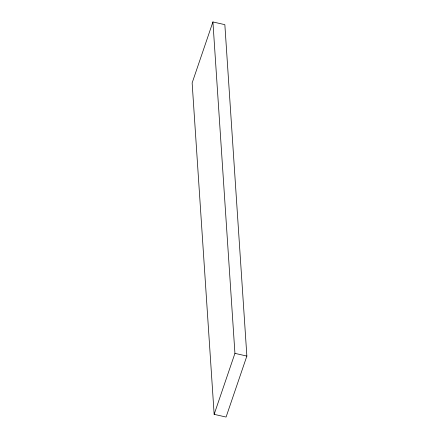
<?xml version="1.0" encoding="UTF-8"?>
<svg xmlns="http://www.w3.org/2000/svg" width="439" height="439" viewBox="0 0 439 439"><rect width="100%" height="100%" fill="white"/><g stroke="black" fill="none" stroke-linecap="round" stroke-linejoin="round"><path stroke-width="0.66" d="M212.92 21.95L192.139 82.927L214.15 414.345L226.08 417.05L246.861 356.073L224.85 24.655L212.92 21.95L234.931 353.362L214.15 414.345M234.931 353.362L246.861 356.073"/></g></svg>
